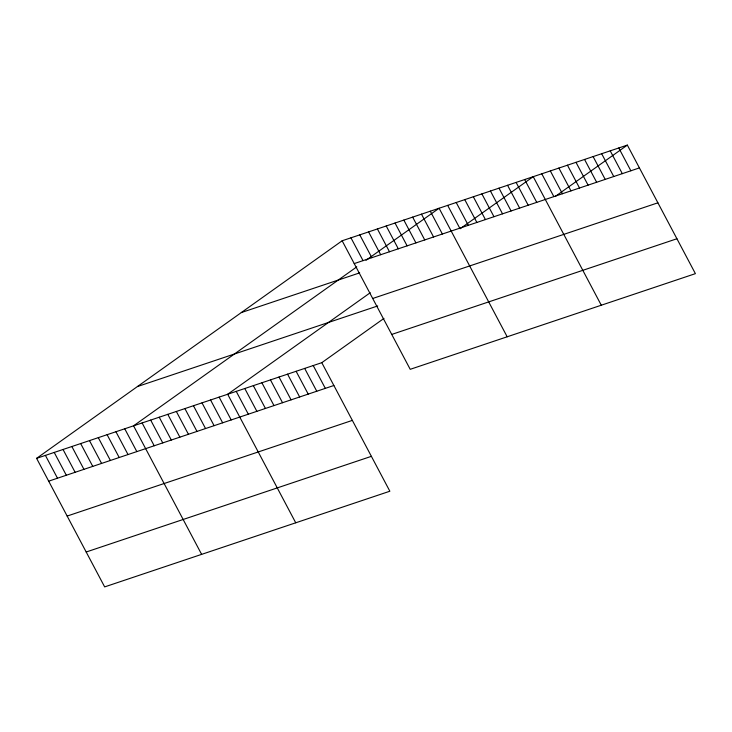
<?xml version="1.0" encoding="UTF-8"?>
<svg xmlns="http://www.w3.org/2000/svg" width="732" height="732" viewBox="0 0 732 732"><rect width="100%" height="100%" fill="white"/><g stroke="black" fill="none" stroke-linecap="round" stroke-linejoin="round"><path stroke-width="1.1" d="M36.6 458.351L321.787 362.679L389.854 491.227L104.658 586.899L36.6 458.351L342.146 240.773L627.342 145.101L695.4 273.649L410.213 369.321L342.146 240.773M356.768 266.878L133.563 425.823L201.629 554.371M366.009 260.299L439.108 208.245L507.175 336.793M370.236 292.736L227.679 394.255L295.737 522.794M460.126 228.732L533.225 176.668L601.283 305.217M321.787 362.679L383.971 318.402M555.076 196.56L627.342 145.101M354.224 263.593L639.42 167.912M241.313 312.573L359.668 272.871M372.698 298.482L657.894 202.81M137.433 386.551L377.703 305.949M391.739 334.433L676.926 238.751M48.678 481.171L333.874 385.499M67.152 516.06L352.348 420.388M86.184 552.01L371.38 456.338M618.778 147.974L630.865 170.785M610.223 150.838L622.31 173.658M601.667 153.711L613.755 176.531M593.112 156.584L605.199 179.395M584.557 159.448L596.644 182.268M576.002 162.321L588.08 185.141M567.446 165.194L579.524 188.005M558.891 168.058L570.969 190.878M550.336 170.931L562.414 193.751M541.781 173.804L553.859 196.615M524.67 179.541L536.748 202.361M516.115 182.414L528.193 205.225M507.56 185.287L519.638 208.098M499.004 188.151L511.082 210.972M490.449 191.025L502.527 213.835M481.894 193.898L493.972 216.709M473.339 196.762L485.417 219.582M464.774 199.635L476.861 222.455M456.219 202.508L468.306 225.319M447.664 205.372L459.751 228.192M430.297 211.2L442.375 234.02M421.486 214.156L433.564 236.976M412.665 217.12L424.743 239.931M403.854 220.076L415.932 242.887M395.033 223.031L407.12 245.851M386.222 225.987L398.3 248.807M377.41 228.942L389.488 251.762M368.589 231.907L380.677 254.718M359.778 234.862L371.856 257.673M350.957 237.818L363.045 260.638M313.232 365.552L325.319 388.363M304.677 368.416L316.764 391.236M296.121 371.289L308.209 394.109M287.566 374.162L299.653 396.973M279.011 377.026L291.089 399.846M270.456 379.899L282.534 402.719M261.9 382.772L273.978 405.583M253.345 385.645L265.423 408.456M244.79 388.509L256.868 411.329M236.235 391.382L248.313 414.193M219.124 397.119L231.202 419.939M210.569 399.992L222.647 422.812M202.014 402.865L214.092 425.676M193.458 405.729L205.536 428.549M184.903 408.602L196.981 431.423M176.348 411.476L188.426 434.286M167.784 414.339L179.871 437.16M159.228 417.213L171.315 440.033M150.673 420.086L162.76 442.897M142.118 422.95L154.205 445.77M124.751 428.778L136.829 451.598M115.94 431.743L128.018 454.554M107.119 434.698L119.197 457.509M98.308 437.654L110.386 460.465M89.487 440.609L101.574 463.429M80.676 443.565L92.754 466.385M71.864 446.52L83.942 469.34M63.044 449.485L75.121 472.296M54.232 452.44L66.31 475.251M45.411 455.396L57.499 478.216"/></g></svg>
